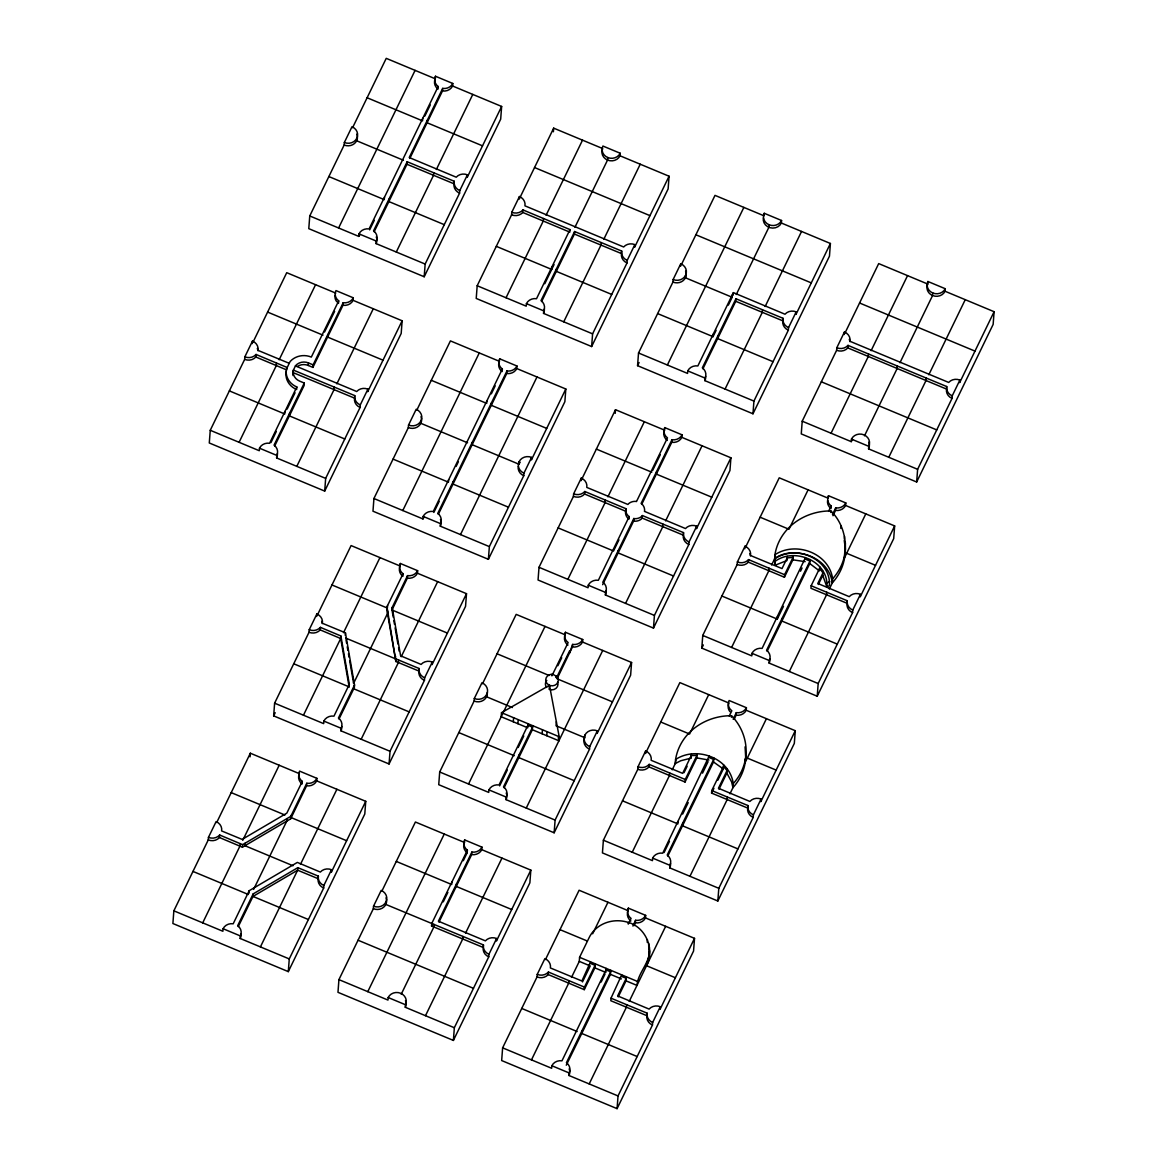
<?xml version="1.0" encoding="UTF-8"?>
<svg xmlns="http://www.w3.org/2000/svg" width="1167" height="1167" viewBox="0 0 1167 1167"><rect width="100%" height="100%" fill="white"/><g stroke="black" fill="none" stroke-linecap="round" stroke-linejoin="round"><path stroke-width="1.5" d="M787.302 556.426L786.996 560.496L774.946 565.309L774.932 554.733A56.789 51.961 4.3 0 1 785.697 531.189C796.682 518.002 813.837 510.781 830.875 510.942C843.814 523.516 847.68 542.524 844.208 559.766A56.789 51.961 4.3 0 1 832.334 582.844L829.329 589.043M845.419 542.815L844.514 555.696A56.789 51.961 4.3 0 1 832.64 578.788L832.334 582.844C828.774 557.14 795.486 544.931 774.64 558.803L771.62 565.003M173.854 910.829L172.891 923.52L288.307 971.63L364.79 814.012L365.738 801.321L316.695 780.869A9.467 8.665 4.3 0 1 306.585 785.814L290.627 818.869L242.43 847.198L219.469 837.541A9.467 8.665 4.3 0 1 208.266 839.904L173.854 910.829L222.897 931.266L223.087 928.728A9.467 8.665 4.3 0 1 233.196 923.783L249.169 890.727L297.352 862.413L320.327 872.055A9.467 8.665 4.3 0 1 331.516 869.707L331.326 872.245L365.738 801.321M288.993 363.214L258.024 350.392A9.467 8.665 4.3 0 0 252.495 341.056L244.851 356.825L244.662 359.363L210.25 430.287L209.287 442.979L324.703 491.088L401.185 333.485L402.134 320.779L353.09 300.342A9.467 8.665 4.3 0 1 342.981 305.273L312.916 367.401L308.292 365.475A10.926 9.992 4.3 0 0 297.439 366.423M208.266 839.904L208.455 837.366L216.114 821.597A9.467 8.665 4.3 0 1 221.628 830.933L242.153 839.409L286.805 813.166L302.297 781.409A9.467 8.665 4.3 0 1 299.569 771.124L316.884 778.331L316.695 780.869M252.305 343.609L252.495 341.056M219.469 837.541L219.659 835.003A9.467 8.665 4.3 0 1 208.455 837.366M256.04 354.462L286.951 367.415L286.761 369.954L255.85 357L256.04 354.462A9.467 8.665 4.3 0 1 244.851 356.825M353.09 300.342L353.28 297.804L335.965 290.583A9.467 8.665 4.3 0 0 338.693 300.867L311.326 357.087A17.943 16.426 4.3 0 0 290.102 361.566L286.353 369.297A17.943 16.426 4.3 0 0 296.826 386.963L269.592 443.256A9.467 8.665 4.3 0 0 259.482 448.186L259.293 450.725L210.25 430.287M219.659 835.003L240.11 843.61L239.921 846.148L202.708 922.849M276.506 363.068L276.316 365.607L239.089 442.308M242.43 847.198L242.619 844.66L290.816 816.331L306.775 783.276A9.467 8.665 4.3 0 0 316.884 778.331M250.059 756.843L250.336 753.211L299.379 773.663A9.467 8.665 4.3 0 0 302.107 783.947L302.297 781.409M245.143 843.172L244.953 845.71L292.99 865.739M289.27 958.924L240.212 938.487L240.402 935.949A9.467 8.665 4.3 0 0 237.689 925.65L253.181 893.893L297.818 867.664L318.343 876.14A9.467 8.665 4.3 0 0 323.872 885.461L323.682 887.999L289.27 958.924L288.307 971.63M324.703 491.088L325.651 478.382L276.608 457.945L276.798 455.407A9.467 8.665 4.3 0 0 274.07 445.123L304.281 383.053L299.656 381.128A10.926 9.992 4.3 0 1 293.282 370.362L295.572 365.65A10.926 9.992 4.3 0 1 308.482 362.937L313.106 364.863L312.916 367.401M284.952 411.426L284.763 413.979L229.359 390.887M248.979 893.266L249.169 890.727M253.181 893.893L252.991 896.431L238.272 926.613M289.562 413.351L289.372 415.89L274.653 446.071M293.019 375.511A10.926 9.992 4.3 0 1 293.092 372.9L293.369 370.099L354.739 395.598A9.467 8.665 4.3 0 0 360.267 404.92L360.078 407.458L325.651 478.382M296.826 386.963L296.637 389.515A17.943 16.426 4.3 0 1 286.163 371.835M403.388 160.244L356.65 140.755L356.839 138.217A9.467 8.665 4.3 0 0 351.996 126.736L344.353 142.491L344.163 145.029L309.751 215.953L308.788 228.659L424.204 276.754L500.687 119.151L501.635 106.445L452.592 86.008A9.467 8.665 4.3 0 1 442.483 90.953L409.807 158.449M393.235 617.153L391.995 609.991L407.341 578.176A9.467 8.665 4.3 0 0 417.45 573.23L466.508 593.682L465.545 606.373L389.063 763.977L273.661 715.882L274.61 703.176L309.036 632.266L309.226 629.713L316.87 613.959A9.467 8.665 4.3 0 1 322.398 623.28L345.432 632.806L354.535 685.014L354.345 687.553L339.028 718.974M304.281 383.053L304.091 385.591L289.372 415.89L344.776 438.982M308.292 365.475L308.482 362.937M286.936 818.621L286.746 821.16L253.618 889.4M290.627 818.869L290.816 816.331M291.414 815.091L291.225 817.629L346.628 840.721M353.28 297.804A9.467 8.665 4.3 0 1 343.171 302.734L327.81 334.55L327.621 337.088L383.009 360.18M338.503 303.405L338.693 300.867M297.818 867.664L297.629 870.203L260.416 946.904M316.68 616.497L316.87 613.959M334.214 387.123L334.025 389.661L296.797 466.362M306.585 785.814L306.775 783.276M342.981 305.273L343.171 302.734M293.734 663.775L349.137 686.867L340.691 638.509L320.225 629.903L320.414 627.365A9.467 8.665 4.3 0 1 309.226 629.713M309.751 215.953L358.794 236.405L358.984 233.867A9.467 8.665 4.3 0 1 369.093 228.922L438.194 86.533A9.467 8.665 4.3 0 1 435.466 76.249L452.781 83.47L452.592 86.008M320.414 627.365L340.881 635.971L349.327 684.329L333.966 716.144A9.467 8.665 4.3 0 0 323.857 721.089L323.667 723.628L274.61 703.176M323.682 887.999A9.467 8.665 4.3 0 1 318.153 878.678L318.343 876.14M360.078 407.458A9.467 8.665 4.3 0 1 354.549 398.137L354.739 395.598M340.881 635.971L340.691 638.509L303.464 715.211M345.242 635.344L345.432 632.806M425.153 264.063L376.11 243.611L376.299 241.073A9.467 8.665 4.3 0 0 373.571 230.789L407.166 161.732L454.24 181.264A9.467 8.665 4.3 0 0 459.769 190.6L459.579 193.138L425.153 264.063L424.204 276.754M389.063 763.977L390.026 751.285L340.968 730.834L341.172 728.296A9.467 8.665 4.3 0 0 338.445 718.011L354.535 685.014M295.411 365.898L356.708 391.514A9.467 8.665 4.3 0 1 367.911 389.165L367.722 391.704L402.134 320.779M384.454 197.106L384.264 199.645L328.861 176.553M349.137 686.867L349.327 684.329M389.078 199.032L388.888 201.57L374.155 231.737M387.692 610.968L387.502 613.521L353.616 683.351L353.805 680.799M353.937 686.254L353.747 688.793L409.15 711.885M467.573 442.789L420.835 423.315L421.024 420.776A9.467 8.665 4.3 0 0 416.196 409.281L408.538 425.051L408.348 427.589L373.936 498.513L372.973 511.204L488.389 559.314L564.872 401.696L565.82 389.005L516.777 368.553A9.467 8.665 4.3 0 1 507.981 373.615L506.784 373.425L438.354 514.297M453.394 1040.424L454.342 1027.733L488.754 956.809L488.944 954.27A9.467 8.665 4.3 0 1 483.43 944.934L385.825 904.425L386.014 901.887A9.467 8.665 4.3 0 0 381.186 890.406L373.542 906.161L373.352 908.699L338.926 979.624L337.978 992.329L453.394 1040.424L529.876 882.821L530.825 870.115L481.781 849.678A9.467 8.665 4.3 0 1 471.672 854.609L438.996 922.12M444.277 224.662L388.888 201.57L406.977 164.27L407.166 161.732M422.702 118.305L422.512 120.843L367.109 97.751M417.45 573.23L417.64 570.692L400.339 563.486A9.467 8.665 4.3 0 0 403.053 573.77L386.963 606.767L386.773 609.305L395.89 661.514L418.909 671.04A9.467 8.665 4.3 0 0 424.438 680.361L390.026 751.285M387.561 605.527L387.371 608.065L331.968 584.973M452.781 83.47A9.467 8.665 4.3 0 1 442.672 88.4L427.312 120.23L427.122 122.768L482.525 145.846M417.64 570.692A9.467 8.665 4.3 0 1 407.531 575.637L392.185 607.453L391.995 609.991L447.384 633.083M438.194 86.533L438.004 89.071A9.467 8.665 4.3 0 1 435.276 78.787L435.466 76.249M403.053 573.77L402.863 576.308A9.467 8.665 4.3 0 1 400.15 566.024L400.339 563.486M395.598 656.248L395.409 658.786L345.709 638.072M395.89 661.514L386.963 606.767M433.716 172.789L433.526 175.327L396.299 252.028M396.08 658.976L398.589 660.011L398.399 662.55L361.172 739.265M442.483 90.953L442.672 88.4M407.341 578.176L407.531 575.637M373.936 498.513L422.979 518.95L423.169 516.412A9.467 8.665 4.3 0 1 433.278 511.482L502.35 368.976L500.949 367.765A9.467 8.665 4.3 0 1 499.038 360.588L499.724 358.838L516.966 366.015L516.777 368.553M454.342 1027.733L405.299 1007.281L405.489 1004.743A9.467 8.665 4.3 0 0 400.646 993.263A9.467 8.665 4.3 0 0 388.173 997.537L387.984 1000.075L338.926 979.624M459.579 193.138A9.467 8.665 4.3 0 1 454.051 183.803L454.24 181.264M418.909 671.04L419.099 668.501L398.589 660.011M424.438 680.361L424.628 677.823L432.286 662.054A9.467 8.665 4.3 0 0 421.083 664.417L400.617 655.81L392.185 607.453M488.389 559.314L489.352 546.608L440.295 526.171L440.484 523.633A9.467 8.665 4.3 0 0 437.771 513.349L506.974 370.887L508.17 371.077A9.467 8.665 4.3 0 0 516.966 366.015M427.312 120.23L409.209 157.53L456.224 177.194A9.467 8.665 4.3 0 1 467.413 174.831L467.223 177.369L501.635 106.445M432.286 662.054L432.096 664.606L466.508 593.682M448.639 479.652L448.449 482.19L393.06 459.112M453.263 481.577L453.073 484.115L508.462 507.207M512.415 707.552L486.595 696.787L486.785 694.248A9.467 8.665 4.3 0 0 481.956 682.768L474.298 698.522L474.108 701.061L439.696 771.985L438.734 784.691L554.15 832.786L630.632 675.182L631.58 662.477L582.537 642.04A9.467 8.665 4.3 0 1 572.428 646.97L557.067 678.786L612.471 701.878M669.07 176.232L634.658 247.156L634.848 244.618A9.467 8.665 4.3 0 0 623.659 246.981L524.96 205.844A9.467 8.665 4.3 0 0 519.446 196.523L511.788 212.277L511.598 214.816L477.186 285.74L476.224 298.446L591.64 346.541L668.122 188.937L669.07 176.232L620.027 155.794A9.467 8.665 4.3 0 1 607.54 160.069L574.937 227.259M488.754 956.809A9.467 8.665 4.3 0 1 483.24 947.473L431.557 926.014L431.746 923.476L467.369 850.203A9.467 8.665 4.3 0 1 464.656 839.919L481.971 847.14L481.781 849.678M434.051 924.439L433.861 926.977L401.229 994.226M472.387 442.176L472.183 444.715L518.936 464.203A9.467 8.665 4.3 0 1 520.219 462.278M486.887 400.85L486.697 403.388L431.294 380.311M451.877 881.975L451.687 884.513L396.299 861.421M491.497 402.775L491.307 405.314L546.71 428.406M481.971 847.14A9.467 8.665 4.3 0 1 471.862 852.07L456.501 883.9L456.312 886.439L511.7 909.516M502.35 368.976L502.16 371.514L500.76 370.304A9.467 8.665 4.3 0 1 498.849 363.127L499.724 358.838M463.314 860.692L467.179 852.741A9.467 8.665 4.3 0 1 464.466 842.457L464.656 839.919M467.179 852.741L467.369 850.203M462.905 936.459L462.715 938.997L425.488 1015.698M519.446 196.523L519.242 199.061L553.669 128.137L602.712 148.574A9.467 8.665 4.3 0 0 607.54 160.069L607.744 157.53A9.467 8.665 4.3 0 1 602.901 146.035L620.217 153.256L620.027 155.794M506.784 373.425L506.974 370.887M471.672 854.609L471.862 852.07M522.991 209.929L569.992 229.593L569.802 232.131L522.801 212.467L522.991 209.929A9.467 8.665 4.3 0 1 511.788 212.277M554.15 832.786L555.098 820.08L506.055 799.643L506.245 797.105A9.467 8.665 4.3 0 0 503.531 786.821L532.546 727.187L527.922 725.261L499.038 784.953A9.467 8.665 4.3 0 0 488.929 789.884L488.74 792.422L439.696 771.985M569.992 229.593L536.528 298.708A9.467 8.665 4.3 0 0 526.419 303.639L526.229 306.177L477.186 285.74M518.936 464.203L519.125 461.665A9.467 8.665 4.3 0 1 531.598 457.391L531.408 459.929L565.82 389.005M483.24 947.473L483.43 944.934M532.663 725.655L532.356 729.725L558.891 740.782L559.197 736.727L549.467 685.292L501.504 712.672L501.197 716.742L527.732 727.8L528.038 723.73M489.352 546.608L523.764 475.684L523.954 473.146L531.598 457.391M543.443 218.521L543.253 221.059L506.04 297.76M553.391 131.769L553.669 128.137M456.501 883.9L438.398 921.201L485.399 940.865A9.467 8.665 4.3 0 1 496.602 938.501L496.413 941.04L530.825 870.115M592.588 333.85L543.545 313.398L543.734 310.86A9.467 8.665 4.3 0 0 541.021 300.575L574.616 231.518L621.675 251.051A9.467 8.665 4.3 0 0 627.204 260.372L627.015 262.925L592.588 333.85L591.64 346.541M513.305 721.789L513.611 717.72M551.889 266.893L551.699 269.431L544.785 283.741M517.929 723.715L518.236 719.645M519.023 755.049L518.834 757.602L504.115 787.769M556.513 268.818L556.323 271.357L541.605 301.524M590.546 961.871L581.895 980.995L550.401 967.954A9.467 8.665 4.3 0 0 544.887 958.632L537.228 974.387L537.039 976.925L502.627 1047.849L501.664 1060.555L617.08 1108.65L693.563 951.047L694.511 938.341L645.468 917.904A9.467 8.665 4.3 0 1 635.359 922.834L634.017 925.679M681.864 437.362L682.053 434.824L664.738 427.603A9.467 8.665 4.3 0 0 667.466 437.888L636.496 501.533L635.577 501.372A9.467 8.665 4.3 0 0 628.765 503.546L627.904 504.465L586.797 487.412A9.467 8.665 4.3 0 0 581.268 478.091L573.624 493.845L573.435 496.383L539.008 567.308L538.06 580.014L653.476 628.109L729.958 470.505L730.907 457.8L681.864 437.362A9.467 8.665 4.3 0 1 671.754 442.308L641.69 504.407M611.712 294.434L556.323 271.357L574.412 234.056L574.616 231.518M542.159 733.81L542.465 729.754M549.467 685.292L549.161 689.361A6.316 5.777 4.3 0 0 557.593 682.097M546.783 735.735L547.09 731.68M552.02 674.307L551.903 675.839L568.139 642.565A9.467 8.665 4.3 0 1 565.412 632.281L582.727 639.501L582.537 642.04M555.857 677.108L556.528 677.764L556.644 676.233M556.353 721.673L556.046 725.743L584.696 737.675A9.467 8.665 4.3 0 0 589.525 749.156L555.098 820.08M567.95 645.103A9.467 8.665 4.3 0 1 565.222 634.819L565.412 632.281M581.268 478.091L581.078 480.629L615.49 409.705L664.548 430.142A9.467 8.665 4.3 0 0 667.261 440.426M569.438 653.316L572.618 644.432A9.467 8.665 4.3 0 0 582.727 639.501M601.151 242.576L600.961 245.114L563.749 321.815M572.428 646.97L572.618 644.432M595.17 963.796L594.864 967.866L584.273 989.66L548.242 974.576L548.432 972.038A9.467 8.665 4.3 0 1 537.228 974.387M584.813 491.497L625.862 508.666L625.702 509.512A9.467 8.665 4.3 0 0 628.167 515.785L629.188 516.587L628.998 519.125L627.977 518.323A9.467 8.665 4.3 0 1 625.512 512.05L625.672 511.219L584.623 494.035L584.813 491.497A9.467 8.665 4.3 0 1 573.624 493.845M617.08 1108.65L618.029 1095.944L568.985 1075.507L569.175 1072.969A9.467 8.665 4.3 0 0 566.447 1062.685L610.633 971.819L606.009 969.894L561.969 1060.818A9.467 8.665 4.3 0 0 551.86 1065.748L551.67 1068.286L502.627 1047.849M629.188 516.587L598.365 580.276A9.467 8.665 4.3 0 0 588.256 585.221L588.066 587.76L539.008 567.308M584.696 737.675L584.886 735.137A9.467 8.665 4.3 0 1 597.358 730.863L597.168 733.401L631.58 662.477M627.015 262.925A9.467 8.665 4.3 0 1 621.486 253.589L621.675 251.051M548.432 972.038L568.883 980.63L568.694 983.168L531.481 1059.869M605.279 500.089L605.09 502.641L567.862 579.343M589.525 749.156L589.714 746.617L597.358 730.863M615.228 413.337L615.49 409.705M654.424 615.417L605.381 594.966L605.571 592.428A9.467 8.665 4.3 0 0 602.843 582.143L633.812 518.513L634.731 518.673A9.467 8.665 4.3 0 0 641.544 516.485L642.404 515.566L683.512 532.619A9.467 8.665 4.3 0 0 689.041 541.955L688.836 544.493L654.424 615.417L653.476 628.109M571.509 977.377L579.284 961.375L579.576 957.305L589.145 937.612A31.553 28.869 4.3 0 1 626.212 921.842C645.205 925.825 655.329 948.581 646.547 965.722L675.401 977.742M584.273 989.66L584.463 987.122L595.053 965.328L590.429 963.402M581.954 1030.928L581.764 1033.466L566.258 1065.223M618.335 550.386L618.145 552.925L602.653 584.682M625.672 511.219L625.862 508.666M763.349 217.981A9.467 8.665 4.3 0 0 770.045 227.711A9.467 8.665 4.3 0 0 781.365 223.028L830.408 243.48L829.46 256.171L752.978 413.789L637.561 365.679L638.524 352.988L672.936 282.064L673.126 279.526L680.769 263.757A9.467 8.665 4.3 0 1 685.612 275.252L685.423 277.79L732.161 297.264L728.339 305.141M637.809 769.286A9.467 8.665 4.3 0 0 648.998 766.923L685.044 782.021L685.233 779.483L696.947 755.341L691.272 755.603L682.651 773.356L651.171 760.315A9.467 8.665 4.3 0 0 645.643 750.979L637.999 766.748L637.809 769.286L603.383 840.211L602.435 852.902L717.836 901.012L794.319 743.408L795.281 730.702L746.224 710.265A9.467 8.665 4.3 0 1 736.114 715.196L734.233 719.178M673.549 576.017L618.145 552.925L633.623 521.051L633.812 518.513M606.125 968.377L605.819 972.432L594.864 967.866M633.623 521.051L634.542 521.211A9.467 8.665 4.3 0 0 641.354 519.038L642.404 515.566M637.153 1056.543L581.764 1033.466L610.443 974.357L610.749 970.288M621.705 974.868L611.012 998.193L610.822 1000.732L646.926 1015.698A9.467 8.665 4.3 0 0 652.455 1025.034L618.029 1095.944M682.053 434.824A9.467 8.665 4.3 0 1 671.944 439.755L656.583 471.585L656.394 474.123L711.782 497.2M630.88 920.967A9.467 8.665 4.3 0 1 628.152 910.683L628.342 908.145L645.657 915.366L645.468 917.904M664.548 430.142L664.738 427.603M628.357 922.557L628.24 924.074L631.07 918.429A9.467 8.665 4.3 0 1 628.342 908.145M618.247 996.851L626.023 980.849L626.329 976.794M680.58 266.295L680.769 263.757M611.012 998.193L626.591 1004.685L626.402 1007.223L589.189 1083.924M645.643 750.979L645.453 753.517L679.865 682.607L728.923 703.045A9.467 8.665 4.3 0 0 729.929 711.666M662.987 524.143L662.798 526.682L625.57 603.383M635.359 922.834L635.548 920.296A9.467 8.665 4.3 0 0 645.657 915.366M671.754 442.308L671.944 439.755M648.998 766.923L649.188 764.385A9.467 8.665 4.3 0 1 637.999 766.748M649.523 950.682C649.45 963.504 637.853 973.001 636.978 985.415L626.023 980.849M830.408 243.48L795.996 314.404L796.186 311.866A9.467 8.665 4.3 0 0 784.997 314.215L733.372 292.625L697.866 365.942A9.467 8.665 4.3 0 0 687.757 370.887L687.567 373.425L638.524 352.988M709.186 755.983L662.739 853.179A9.467 8.665 4.3 0 0 652.63 858.11L652.441 860.648L603.383 840.211M647.204 942.265L647.408 939.566M646.547 965.722L646.854 961.652M648.648 943.184L648.808 949.734M647.962 962.192L648.269 958.122M649.158 949.617L649.363 946.918M646.926 1015.698L647.116 1013.16L626.591 1004.685M688.836 544.493A9.467 8.665 4.3 0 1 683.322 535.157L683.512 532.619M649.188 764.385L669.654 772.992L669.464 775.53L632.237 852.231M652.455 1025.034L652.645 1022.482L660.289 1006.727A9.467 8.665 4.3 0 0 649.1 1009.09L617.664 995.918L626.212 978.311L621.588 976.385M729.958 793.823L732.964 787.623L733.27 783.568A56.789 51.961 4.3 0 0 745.144 760.476C748.528 744.458 742.941 727.304 731.505 715.721C714.467 715.561 697.312 722.781 686.327 735.969A56.789 51.961 4.3 0 0 675.562 759.513L675.255 763.583L672.25 769.782M753.926 401.083L704.883 380.646L705.072 378.108A9.467 8.665 4.3 0 0 702.344 367.809L735.939 298.752L783.013 318.299A9.467 8.665 4.3 0 0 788.542 327.621L788.352 330.159L753.926 401.083L752.978 413.789M717.836 901.012L718.799 888.306L669.741 867.869L669.931 865.331A9.467 8.665 4.3 0 0 667.218 855.046L713.693 759.425L709.084 757.514M660.289 1006.727L660.099 1009.265L694.511 938.341M656.583 471.585L641.106 503.458L642.142 504.261A9.467 8.665 4.3 0 1 644.607 510.519L644.447 511.365L685.481 528.549A9.467 8.665 4.3 0 1 696.684 526.186L696.495 528.724L730.907 457.8M657.634 313.587L713.037 336.665L713.227 334.127M678.1 821.349L677.896 823.902L622.507 800.81M717.851 336.052L717.647 338.59L702.928 368.772M682.71 823.275L682.52 825.813L667.801 855.994M691.068 758.156L691.375 754.086M832.99 515.726L835.499 510.417A9.467 8.665 4.3 0 0 845.608 505.471L894.651 525.923L893.703 538.614L817.221 696.232L701.805 648.123L702.753 635.432L737.179 564.507L737.369 561.969L745.013 546.2A9.467 8.665 4.3 0 1 750.541 555.521L782.021 568.577L787.185 557.943L793.049 557.286L784.603 574.704L784.414 577.242L748.368 562.144A9.467 8.665 4.3 0 1 737.179 564.507M685.044 782.021L696.757 757.894L697.064 753.824M732.161 297.264L732.351 294.726M733.182 295.163L733.372 292.625M773.05 361.682L717.647 338.59L735.75 301.29L735.939 298.752M737.923 848.905L682.52 825.813L713.504 761.978L713.81 757.908M718.799 888.306L753.211 817.381A9.467 8.665 4.3 0 1 747.682 808.06L711.578 793.093L711.768 790.555L723.482 766.413L727.041 770.526L718.434 788.265L749.856 801.437A9.467 8.665 4.3 0 1 761.059 799.089L760.855 801.627L795.281 730.702M781.365 223.028L781.554 220.49L764.239 213.284L764.049 215.822L715.006 195.37L681.353 264.719M717.836 780.212L723.292 768.951L723.598 764.881M719.018 789.198L726.851 773.065L727.158 768.995M731.388 717.253L731.505 715.721M762.489 309.809L762.299 312.362L725.072 389.063M744.823 548.738L745.013 546.2M764.239 213.284A9.467 8.665 4.3 0 0 769.068 224.764L768.878 227.302L736.275 294.507M711.768 790.555L727.362 797.046L727.158 799.585L689.945 876.286M736.114 715.196L736.304 712.658A9.467 8.665 4.3 0 0 746.413 707.713L746.224 710.265M748.368 562.144L748.558 559.606A9.467 8.665 4.3 0 1 737.369 561.969M805.463 557.593L762.109 648.385A9.467 8.665 4.3 0 0 752 653.33L751.811 655.869L702.753 635.432M745.407 758.55L745.1 762.605L766.427 718.682M746.034 753.357L745.728 757.427L776.157 770.103M788.352 330.159A9.467 8.665 4.3 0 1 782.824 320.837L783.013 318.299M747.682 808.06L747.872 805.522L727.362 797.046M748.558 559.606L769.024 568.212L768.834 570.751L731.607 647.452M753.211 817.381L753.401 814.843L761.059 799.089M774.946 565.309L774.611 558.643C795.063 543.764 831.4 558.891 829.401 585.674L826.878 586.943L822.764 575.404L823.071 571.334M817.221 696.232L818.169 683.526L769.126 663.089L769.316 660.551A9.467 8.665 4.3 0 0 766.588 650.252L809.971 561.035L805.347 559.11M721.877 596.031L777.28 619.108L777.47 616.57M782.08 618.495L781.89 621.034L767.171 651.215M994.109 311.706L959.682 382.63L959.872 380.077A9.467 8.665 4.3 0 0 948.683 382.44L849.999 341.304A9.467 8.665 4.3 0 0 844.47 331.982L836.812 347.737L836.622 350.29L802.21 421.199L801.262 433.905L916.664 482L993.146 324.397L994.109 311.706L945.051 291.254A9.467 8.665 4.3 0 1 932.579 295.528L899.961 362.733M784.414 577.242L792.86 559.824L793.166 555.769M837.293 644.126L781.89 621.034L809.781 563.573L810.088 559.504M894.651 525.923L860.239 596.848L860.429 594.309A9.467 8.665 4.3 0 0 849.226 596.658L817.804 583.485L822.968 572.866L819.599 568.358L811.153 585.761L810.963 588.299L847.067 603.281A9.467 8.665 4.3 0 0 852.581 612.602L818.169 683.526M819.715 566.826L819.409 570.896L809.781 563.573M845.608 505.471L845.798 502.933L828.482 495.727L828.293 498.265L779.235 477.814L745.596 547.163M830.758 512.459L830.875 510.942M828.482 495.727A9.467 8.665 4.3 0 0 831.21 506.011L831.006 508.549A9.467 8.665 4.3 0 1 827.593 500.424M844.281 334.521L844.47 331.982M826.878 586.943C828.964 561.415 794.742 546.987 775.253 561.239M811.153 585.761L826.732 592.252L826.542 594.805L789.315 671.506M832.669 512.984L832.552 514.501L835.689 507.878A9.467 8.665 4.3 0 0 845.798 502.933M835.499 510.417L835.689 507.878M916.664 482L917.627 469.309L952.039 398.385A9.467 8.665 4.3 0 1 946.51 389.063L847.826 347.926L848.015 345.388A9.467 8.665 4.3 0 1 836.812 347.737M840.838 528.432L841.042 525.719M802.21 421.199L851.254 441.651L851.458 439.113A9.467 8.665 4.3 0 1 863.93 434.839A9.467 8.665 4.3 0 1 868.759 446.319L868.569 448.857L917.627 469.309M844.354 539.081L844.558 536.382M844.791 553.756L844.485 557.826L865.797 513.888M845.404 548.578L845.098 552.633L875.527 565.324M847.067 603.281L847.257 600.742L826.732 592.252M848.015 345.388L868.481 353.995L868.277 356.533L831.064 433.234M852.581 612.602L852.771 610.064L860.429 594.309M897.321 366.015L897.131 368.553L864.499 435.802M927.925 281.495A9.467 8.665 4.3 0 0 932.769 292.99L932.579 295.528A9.467 8.665 4.3 0 1 927.736 284.048L927.925 281.495L945.241 288.716L945.051 291.254M868.481 353.995L926.175 378.035L925.985 380.573L888.773 457.289M946.51 389.063L946.7 386.525L926.175 378.035M952.039 398.385L952.228 395.846L959.872 380.077M648.852 958.515L649.056 950.974M632.864 925.985L635.548 920.296M733.168 719.295L736.304 712.658M369.676 229.87L374.286 220.33M270.934 442.614L276.316 431.469M433.861 512.43L439.244 501.285M499.622 785.902L507.295 769.987M664.081 852.537L669.45 841.392M352.58 127.699L386.233 58.35L435.276 78.787M253.079 342.033L286.732 272.684L335.775 293.121M338.605 227.988L415.087 70.37M279.146 359.786L315.571 284.704M287.14 409.077L295.047 392.768M313.106 364.863L327.81 334.55M436.356 169.507L472.781 94.425M336.855 383.841L373.28 308.759M459.769 190.6L467.413 174.831M360.267 404.92L367.911 389.165M216.683 822.56L250.336 753.211M317.439 614.921L351.092 545.572L400.15 566.024M416.765 410.244L450.418 340.895L499.534 361.376M273.661 715.882L275.193 712.731M242.751 840.328L279.19 765.246M343.521 632.674L379.946 557.607M402.79 510.533L479.272 352.93M546.083 215.239L582.523 140.157M456.107 466.435L458.398 461.709M491.336 393.833L495.202 385.854M554.062 264.559L551.699 269.431L496.311 246.339M300.459 864.368L336.898 789.286M401.215 656.729L437.654 581.647M460.498 534.588L536.98 376.985M603.791 239.293L640.231 164.211M323.872 885.461L331.516 869.707M627.204 260.372L634.848 244.618M381.755 891.369L415.408 822.02L464.466 842.457M482.525 683.731L516.179 614.382L565.222 634.819M637.561 365.679L639.093 362.529M667.378 365.008L743.86 207.405M367.78 991.658L444.262 834.04M468.55 784.005L545.033 626.402M607.919 496.806L644.344 421.725M713.037 336.665L716.1 330.363M431.557 926.014L432.563 923.914M443.27 901.843L447.865 892.39M518.192 747.478L523.764 735.998M557.855 665.73L561.721 657.765M618.948 539.84L613.536 550.999L558.132 527.907M556.528 677.764L569.627 650.778M532.356 729.725L518.834 757.602L574.222 780.679M765.129 306.527L801.554 231.445M465.531 933.177L501.97 858.095M526.259 808.06L602.726 650.457M665.628 520.861L702.053 445.779M788.542 327.621L796.186 311.866M488.944 954.27L496.602 938.501M689.041 541.955L696.684 526.186M845.039 332.945L878.693 263.596L927.736 284.048M545.456 959.595L579.109 890.246L628.152 910.683M701.805 648.123L703.336 644.972M871.107 350.698L907.547 275.631M592.661 933.79L607.963 902.266M708.719 694.628L689.595 734.028L660.741 722.008M808.089 489.848L788.98 529.249L760.125 517.214M582.479 981.943L590.239 965.94L579.284 961.375M684.022 772.671L687.159 766.223M601.165 982.016L605.046 974.037M682.666 814.07L688.224 802.619M702.534 773.138L708.092 761.686M777.28 619.108L783.48 606.344M800.518 571.232L802.065 568.037M711.578 793.093L713.927 788.265M818.344 584.507L822.764 575.404M928.815 374.753L965.255 299.671M629.217 1001.417L665.657 926.321M424.832 116.073L430.258 104.957M324.557 331.997L334.623 311.341M652.543 470.607L660.289 454.722M828.585 511.263L831.21 506.011M729.215 716.057L731.826 710.791A9.467 8.665 4.3 0 1 729.112 700.506L746.413 707.713M774.932 554.733C795.792 540.875 829.081 553.07 832.64 578.788M675.562 759.513C696.422 745.655 729.696 757.85 733.27 783.568M827.184 582.887L829.708 581.604M690.762 758.2L680.711 760.767L675.255 763.583A56.789 51.961 4.3 0 1 676.277 758.827M792.86 559.824L805.157 561.648M696.757 757.894L708.88 760.053M454.051 183.803L406.977 164.27M621.486 253.589L574.412 234.056M782.824 320.837L735.75 301.29M354.549 398.137L293.18 372.638M683.322 535.157L642.215 518.104M318.153 878.678L297.629 870.203L252.991 896.431L308.38 919.523M534.544 167.537L649.961 215.632M695.882 234.771L811.284 282.881M859.568 302.997L974.985 351.107M821.335 381.799L936.736 429.908M358.984 233.867L376.299 241.073M526.419 303.639L543.734 310.86M687.757 370.887L705.072 378.108M851.458 439.113L868.759 446.319M267.608 312.085L322.996 335.162M596.381 449.105L651.769 472.197M769.024 568.212L784.603 574.704M259.482 448.186L276.798 455.407M423.169 516.412L440.484 523.633M588.256 585.221L605.571 592.428M752 653.33L769.316 660.551M497.054 653.783L549.132 675.489M669.654 772.992L685.233 779.483M501.504 712.672L559.197 736.727M458.821 732.584L514.209 755.676M323.857 721.089L341.172 728.296M488.929 789.884L506.245 797.105M652.63 858.11L669.931 865.331M231.212 792.626L284.952 815.018M559.985 929.647L587.234 940.996M579.576 957.305L637.284 981.359M610.443 974.357L621.398 978.923M240.11 843.61L242.619 844.66M568.883 980.63L584.463 987.122M192.978 871.428L248.367 894.506M358.05 940.223L473.466 988.332M521.751 1008.448L577.14 1031.54M223.087 928.728L240.402 935.949M388.173 997.537L405.489 1004.743M551.86 1065.748L569.175 1072.969M713.504 761.978L723.292 768.951M726.851 773.065L731.621 781.978L732.964 787.623A56.789 51.961 4.3 0 0 744.838 764.545L745.728 758.127L745.086 746.836M558.264 737.442L558.891 740.782M393.863 620.742L394.49 624.316M395.117 627.904L397.932 644.024M398.56 647.612L399.187 651.186M346.015 639.808L346.628 643.294M347.226 646.781L347.839 650.267M348.452 653.739L349.05 657.225M349.662 660.712L353.616 683.351M844.252 540.438L845.112 546.871M548.242 974.576A9.467 8.665 4.3 0 1 537.039 976.925M569.16 1068.884A9.467 8.665 4.3 0 1 568.985 1075.507M652.645 1022.482A9.467 8.665 4.3 0 1 647.116 1013.16M670.5 863.449A9.467 8.665 4.3 0 1 669.741 867.869M753.401 814.843A9.467 8.665 4.3 0 1 747.872 805.522M386 897.802A9.467 8.665 4.3 0 1 383.71 907.167A9.467 8.665 4.3 0 1 373.352 908.699M487.339 692.367A9.467 8.665 4.3 0 1 474.108 701.061M486.785 694.248A9.467 8.665 4.3 0 1 474.298 698.522M386.014 901.887A9.467 8.665 4.3 0 1 373.542 906.161M506.23 793.02A9.467 8.665 4.3 0 1 506.055 799.643M589.714 746.617A9.467 8.665 4.3 0 1 584.886 735.137M240.971 934.052A9.467 8.665 4.3 0 1 240.212 938.487M584.623 494.035A9.467 8.665 4.3 0 1 573.435 496.383M336.796 301.757A9.467 8.665 4.3 0 1 335.075 295.28M606.125 590.546A9.467 8.665 4.3 0 1 605.381 594.966M440.47 519.534A9.467 8.665 4.3 0 1 440.295 526.171M422.979 518.95A9.467 8.665 4.3 0 1 424.263 517.039M420.995 416.677A9.467 8.665 4.3 0 1 418.705 426.057A9.467 8.665 4.3 0 1 408.348 427.589M421.024 420.776A9.467 8.665 4.3 0 1 408.538 425.051M277.352 453.525A9.467 8.665 4.3 0 1 276.608 457.945M255.85 357A9.467 8.665 4.3 0 1 244.662 359.363M257.309 348.466A9.467 8.665 4.3 0 1 257.892 350.669M952.228 395.846A9.467 8.665 4.3 0 1 946.7 386.525M847.826 347.926A9.467 8.665 4.3 0 1 836.622 350.29M849.27 339.378A9.467 8.665 4.3 0 1 849.853 341.581M356.81 134.132A9.467 8.665 4.3 0 1 354.52 143.497A9.467 8.665 4.3 0 1 344.163 145.029M356.839 138.217A9.467 8.665 4.3 0 1 344.353 142.491M945.241 288.716A9.467 8.665 4.3 0 1 932.769 292.99M705.627 376.212A9.467 8.665 4.3 0 1 704.883 380.646M376.285 236.989A9.467 8.665 4.3 0 1 376.11 243.611M358.794 236.405A9.467 8.665 4.3 0 1 360.078 234.479M781.554 220.49A9.467 8.665 4.3 0 1 769.068 224.764M685.583 271.152A9.467 8.665 4.3 0 1 683.293 280.532A9.467 8.665 4.3 0 1 672.936 282.064M685.612 275.252A9.467 8.665 4.3 0 1 673.126 279.526M868.744 442.235A9.467 8.665 4.3 0 1 868.569 448.857M851.254 441.651A9.467 8.665 4.3 0 1 852.552 439.726M405.46 1000.659A9.467 8.665 4.3 0 1 405.299 1007.281M749.827 553.596A9.467 8.665 4.3 0 1 750.41 555.813M769.87 658.655A9.467 8.665 4.3 0 1 769.126 663.089M852.771 610.064A9.467 8.665 4.3 0 1 847.257 600.742M774.64 558.803A56.789 51.961 4.3 0 1 775.253 555.609M320.225 629.903A9.467 8.665 4.3 0 1 309.036 632.266M321.684 621.355A9.467 8.665 4.3 0 1 322.267 623.557M341.727 726.414A9.467 8.665 4.3 0 1 340.968 730.834M424.628 677.823A9.467 8.665 4.3 0 1 419.099 668.501M523.764 475.684A9.467 8.665 4.3 0 1 518.236 466.362M522.801 212.467A9.467 8.665 4.3 0 1 511.598 214.816M620.217 153.256A9.467 8.665 4.3 0 1 607.744 157.53M544.303 308.978A9.467 8.665 4.3 0 1 543.545 313.398M523.954 473.146A9.467 8.665 4.3 0 1 519.125 461.665M546.623 687.451A6.316 5.777 4.3 0 1 546.798 680.419M552.983 674.351L551.349 674.293A6.316 5.777 4.3 0 0 545.966 681.572A6.316 5.777 4.3 0 0 554.806 685.262A6.316 5.777 4.3 0 0 557.111 676.7L552.983 674.351"/></g></svg>
